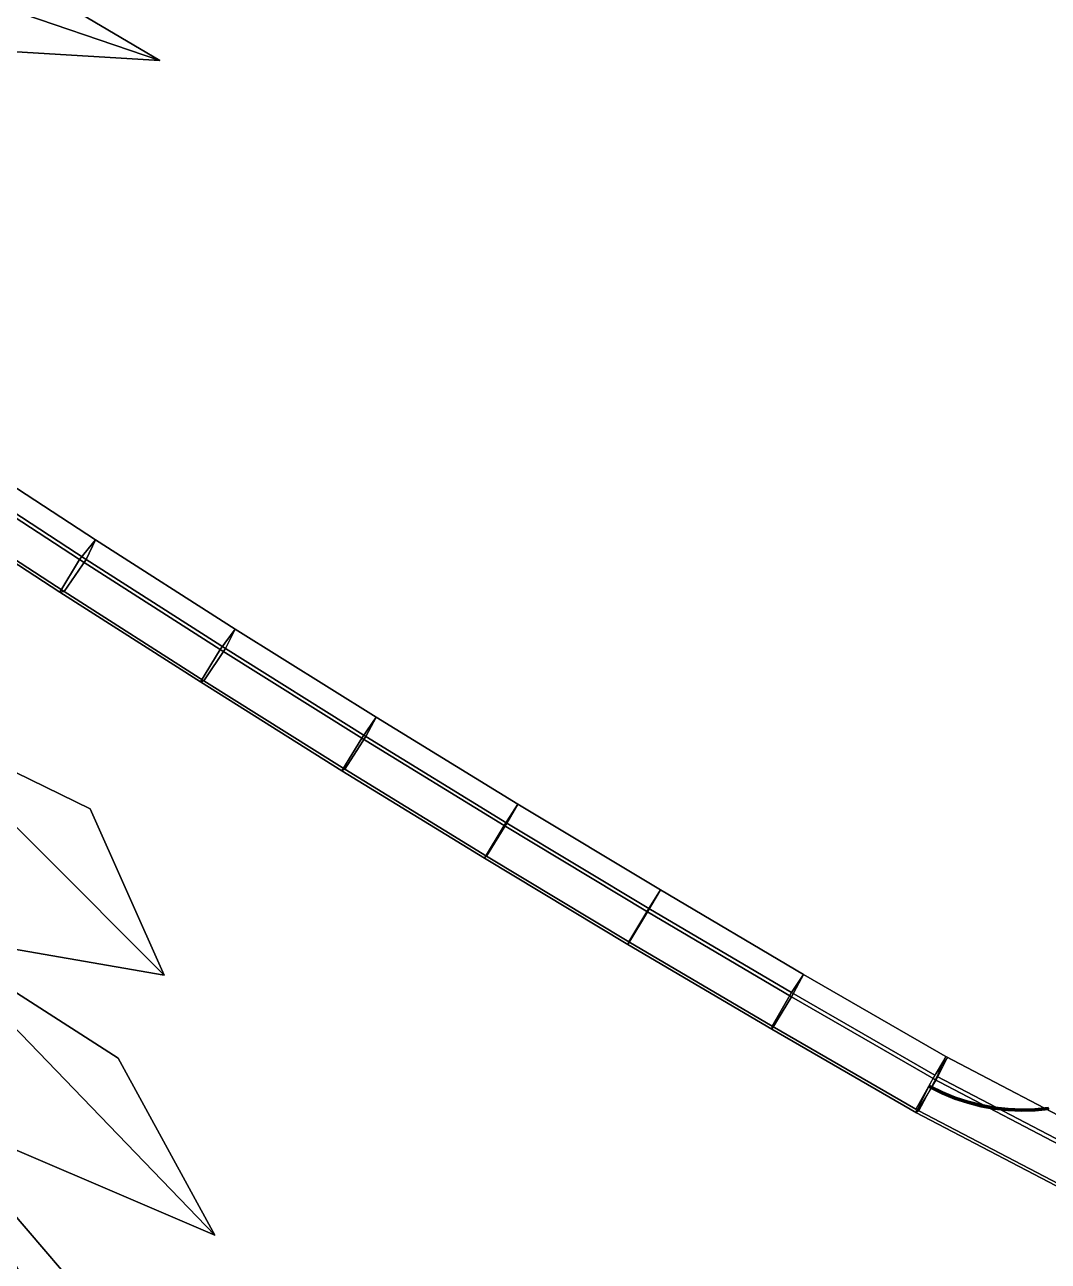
# Model space of a CAD drawing. Header units: metres. Extents: x -349 to 464, y -383 to 362.
# Drawn here: x 35.11 to 70.24, y -50.5 to -8.06 of the extents above; entities that cross this region are included whole.
import ezdxf

# ---------------------------------------------------------------- set-up
doc = ezdxf.new("R2010")
doc.units = ezdxf.units.M

msp = doc.modelspace()

# ---------------------------------------------------------------- linework, layer by layer
at = {"layer": 'Breeder_Leaf', "color": 3}
for points in [[(31.6452, -39.252, 239.1567), (39.9007, -40.6791, 238.3017), (31.1983, -31.9633, 233.2908)], [(31.6452, -39.252, 239.1567), (31.1983, -31.9633, 233.2908), (39.9007, -40.6791, 238.3017)], [(39.9007, -40.6791, 238.3017), (37.3605, -34.9694, 235.3934), (31.1983, -31.9633, 233.2908)], [(39.9007, -40.6791, 238.3017), (31.1983, -31.9633, 233.2908), (37.3605, -34.9694, 235.3934)], [(31.7205, -45.3611, 244.0478), (41.635, -49.5971, 245.1648), (31.6452, -39.252, 239.1567)], [(31.7205, -45.3611, 244.0478), (31.6452, -39.252, 239.1567), (41.635, -49.5971, 245.1648)], [(41.635, -49.5971, 245.1648), (38.3202, -43.5217, 241.4172), (31.6452, -39.252, 239.1567)], [(41.635, -49.5971, 245.1648), (31.6452, -39.252, 239.1567), (38.3202, -43.5217, 241.4172)], [(32.01617, -53.1483, 248.2997), (38.3218, -56.677, 247.3239), (31.7205, -45.3611, 244.0478)], [(32.01617, -53.1483, 248.2997), (31.7205, -45.3611, 244.0478), (38.3218, -56.677, 247.3239)], [(38.3218, -56.677, 247.3239), (37.515, -52.1222, 245.5625), (31.7205, -45.3611, 244.0478)], [(38.3218, -56.677, 247.3239), (31.7205, -45.3611, 244.0478), (37.515, -52.1222, 245.5625)]]:
    msp.add_3dface(points, dxfattribs=at)
at = {"layer": 'Breeder_Mrstm', "color": 3}
for points in [[(22.6172, -3.4479, 67.4899), (39.747, -9.2928, 81.3173), (26.4916, -1.4654, 78.1217)], [(22.6172, -3.4479, 67.4899), (26.4916, -1.4654, 78.1217), (39.747, -9.2928, 81.3173)], [(22.6172, -3.4479, 67.4899), (31.9833, -8.8177, 72.6305), (39.747, -9.2928, 81.3173)], [(22.6172, -3.4479, 67.4899), (39.747, -9.2928, 81.3173), (31.9833, -8.8177, 72.6305)]]:
    msp.add_3dface(points, dxfattribs=at)
at = {"layer": 'Breeder_Petiole', "color": 3}
for points in [[(32.1995, -23.2922, 223.5704), (36.9906, -26.4146, 223.0873), (37.5417, -25.7338, 224.1532), (32.7774, -22.629, 224.6331)], [(32.7774, -22.629, 224.6331), (37.5417, -25.7338, 224.1532), (37.2183, -26.4092, 225.3119), (32.4705, -23.3153, 225.7899)], [(31.5236, -24.4088, 224.0846), (36.3147, -27.5312, 223.6016), (36.9906, -26.4146, 223.0873), (32.1995, -23.2922, 223.5704)], [(32.4705, -23.3153, 225.7899), (37.2183, -26.4092, 225.3119), (36.4644, -27.5137, 224.9729), (31.7001, -24.4089, 225.4529)], [(31.7001, -24.4089, 225.4529), (36.4644, -27.5137, 224.9729), (36.3147, -27.5312, 223.6016), (31.5236, -24.4088, 224.0846)], [(36.9906, -26.4146, 223.0873), (41.8178, -29.4987, 222.7349), (42.3418, -28.8005, 223.8031), (37.5417, -25.7338, 224.1532)], [(37.5417, -25.7338, 224.1532), (42.3418, -28.8005, 223.8031), (42.0019, -29.4651, 224.9633), (37.2183, -26.4092, 225.3119)], [(36.3147, -27.5312, 223.6016), (41.142, -30.6154, 223.2492), (41.8178, -29.4987, 222.7349), (36.9906, -26.4146, 223.0873)], [(37.2183, -26.4092, 225.3119), (42.0019, -29.4651, 224.9633), (41.2645, -30.5803, 224.6229), (36.4644, -27.5137, 224.9729)], [(36.4644, -27.5137, 224.9729), (41.2645, -30.5803, 224.6229), (41.142, -30.6154, 223.2492), (36.3147, -27.5312, 223.6016)], [(41.8178, -29.4987, 222.7349), (46.6782, -32.5426, 222.5134), (47.175, -31.8272, 223.5832), (42.3418, -28.8005, 223.8031)], [(42.3418, -28.8005, 223.8031), (47.175, -31.8272, 223.5832), (46.8182, -32.4812, 224.7443), (42.0019, -29.4651, 224.9633)], [(41.142, -30.6154, 223.2492), (46.00238, -33.6593, 223.0277), (46.6782, -32.5426, 222.5134), (41.8178, -29.4987, 222.7349)], [(42.0019, -29.4651, 224.9633), (46.8182, -32.4812, 224.7443), (46.09771, -33.607, 224.403), (41.2645, -30.5803, 224.6229)], [(41.2645, -30.5803, 224.6229), (46.09771, -33.607, 224.403), (46.00238, -33.6593, 223.0277), (41.142, -30.6154, 223.2492)], [(46.6782, -32.5426, 222.5134), (51.5688, -35.5445, 222.4229), (52.03823, -34.8121, 223.4936), (47.175, -31.8272, 223.5832)], [(47.175, -31.8272, 223.5832), (52.03823, -34.8121, 223.4936), (51.6646, -35.4557, 224.6552), (46.8182, -32.4812, 224.7443)], [(46.00238, -33.6593, 223.0277), (50.893, -36.6612, 222.9371), (51.5688, -35.5445, 222.4229), (46.6782, -32.5426, 222.5134)], [(46.8182, -32.4812, 224.7443), (51.6646, -35.4557, 224.6552), (50.9609, -36.5919, 224.3133), (46.09771, -33.607, 224.403)], [(46.09771, -33.607, 224.403), (50.9609, -36.5919, 224.3133), (50.893, -36.6612, 222.9371), (46.00238, -33.6593, 223.0277)], [(51.5688, -35.5445, 222.4229), (56.4868, -38.5026, 222.4634), (56.9285, -37.7534, 223.5342), (52.03823, -34.8121, 223.4936)], [(52.03823, -34.8121, 223.4936), (56.9285, -37.7534, 223.5342), (56.538, -38.3867, 224.696), (51.6646, -35.4557, 224.6552)], [(50.893, -36.6612, 222.9371), (55.8109, -39.6192, 222.9777), (56.4868, -38.5026, 222.4634), (51.5688, -35.5445, 222.4229)], [(51.6646, -35.4557, 224.6552), (56.538, -38.3867, 224.696), (55.8512, -39.5332, 224.354), (50.9609, -36.5919, 224.3133)], [(50.9609, -36.5919, 224.3133), (55.8512, -39.5332, 224.354), (55.8109, -39.6192, 222.9777), (50.893, -36.6612, 222.9371)], [(56.4868, -38.5026, 222.4634), (61.429, -41.4151, 222.6349), (61.8431, -40.6493, 223.7052), (56.9285, -37.7534, 223.5342)], [(56.9285, -37.7534, 223.5342), (61.8431, -40.6493, 223.7052), (61.4355, -41.2725, 224.8665), (56.538, -38.3867, 224.696)], [(55.8109, -39.6192, 222.9777), (60.7532, -42.5317, 223.1492), (61.429, -41.4151, 222.6349), (56.4868, -38.5026, 222.4634)], [(56.538, -38.3867, 224.696), (61.4355, -41.2725, 224.8665), (60.7658, -42.4292, 224.5249), (55.8512, -39.5332, 224.354)], [(55.8512, -39.5332, 224.354), (60.7658, -42.4292, 224.5249), (60.7532, -42.5317, 223.1492), (55.8109, -39.6192, 222.9777)], [(61.429, -41.4151, 222.6349), (66.3927, -44.2801, 222.9374), (66.7788, -43.4981, 224.0063), (61.8431, -40.6493, 223.7052)], [(61.8431, -40.6493, 223.7052), (66.7788, -43.4981, 224.0063), (66.3541, -44.1113, 225.1668), (61.4355, -41.2725, 224.8665)], [(60.7532, -42.5317, 223.1492), (65.7168, -45.3968, 223.4517), (66.3927, -44.2801, 222.9374), (61.429, -41.4151, 222.6349)], [(61.4355, -41.2725, 224.8665), (66.3541, -44.1113, 225.1668), (65.7015, -45.278, 224.826), (60.7658, -42.4292, 224.5249)], [(60.7658, -42.4292, 224.5249), (65.7015, -45.278, 224.826), (65.7168, -45.3968, 223.4517), (60.7532, -42.5317, 223.1492)], [(66.285, -44.2245, 222.936), (71.3446, -46.8726, 222.6915), (71.7901, -46.1199, 223.7584), (66.7305, -43.4718, 224.0028)], [(66.7305, -43.4718, 224.0028), (71.7901, -46.1199, 223.7584), (71.4911, -46.7986, 224.9217), (66.4315, -44.1505, 225.1661)], [(65.7002, -45.3896, 223.4543), (70.7598, -48.0378, 223.2098), (71.3446, -46.8726, 222.6915), (66.285, -44.2245, 222.936)], [(66.4315, -44.1505, 225.1661), (71.4911, -46.7986, 224.9217), (70.858, -47.9771, 224.5846), (65.7984, -45.3289, 224.829)], [(66.1735, -44.5457, 224.0518), (66.5939, -44.7511, 224.0639), (66.6138, -44.7113, 224.0462), (66.1936, -44.5057, 224.0339)], [(66.1739, -44.5421, 224.0991), (66.5943, -44.7476, 224.1109), (66.5939, -44.7511, 224.0639), (66.1735, -44.5457, 224.0518)], [(66.1938, -44.5007, 224.1107), (66.6141, -44.7064, 224.1224), (66.5943, -44.7476, 224.1109), (66.1739, -44.5421, 224.0991)], [(66.1936, -44.5057, 224.0339), (66.6138, -44.7113, 224.0462), (66.6261, -44.6842, 224.0827), (66.2059, -44.4783, 224.0706)], [(66.2059, -44.4783, 224.0706), (66.6261, -44.6842, 224.0827), (66.6141, -44.7064, 224.1224), (66.1938, -44.5007, 224.1107)], [(66.5939, -44.7511, 224.0639), (67.02913, -44.9281, 224.0633), (67.04575, -44.8872, 224.0457), (66.6138, -44.7113, 224.0462)], [(66.5943, -44.7476, 224.1109), (67.03047, -44.9249, 224.11), (67.02913, -44.9281, 224.0633), (66.5939, -44.7511, 224.0639)], [(66.6141, -44.7064, 224.1224), (67.04758, -44.883, 224.1214), (67.03047, -44.9249, 224.11), (66.5943, -44.7476, 224.1109)], [(66.6138, -44.7113, 224.0462), (67.04575, -44.8872, 224.0457), (67.05696, -44.8597, 224.0819), (66.6261, -44.6842, 224.0827)], [(66.6261, -44.6842, 224.0827), (67.05696, -44.8597, 224.0819), (67.04758, -44.883, 224.1214), (66.6141, -44.7064, 224.1224)], [(67.02913, -44.9281, 224.0633), (67.4752, -45.0748, 224.05), (67.4884, -45.03302, 224.0326), (67.04575, -44.8872, 224.0457)], [(67.03047, -44.9249, 224.11), (67.4775, -45.07207, 224.0962), (67.4752, -45.0748, 224.05), (67.02913, -44.9281, 224.0633)], [(67.04758, -44.883, 224.1214), (67.4919, -45.02946, 224.1076), (67.4775, -45.07207, 224.0962), (67.03047, -44.9249, 224.11)], [(67.04575, -44.8872, 224.0457), (67.4884, -45.03302, 224.0326), (67.4986, -45.00547, 224.0685), (67.05696, -44.8597, 224.0819)], [(67.05696, -44.8597, 224.0819), (67.4986, -45.00547, 224.0685), (67.4919, -45.02946, 224.1076), (67.04758, -44.883, 224.1214)], [(65.7984, -45.3289, 224.829), (70.858, -47.9771, 224.5846), (70.7598, -48.0378, 223.2098), (65.7002, -45.3896, 223.4543)], [(67.4752, -45.0748, 224.05), (67.9297, -45.1904, 224.0239), (67.9396, -45.148, 224.0067), (67.4884, -45.03302, 224.0326)], [(67.4775, -45.07207, 224.0962), (67.933, -45.188, 224.0697), (67.9297, -45.1904, 224.0239), (67.4752, -45.0748, 224.05)], [(67.4919, -45.02946, 224.1076), (67.9446, -45.145, 224.0811), (67.933, -45.188, 224.0697), (67.4775, -45.07207, 224.0962)], [(67.4884, -45.03302, 224.0326), (67.9396, -45.148, 224.0067), (67.9487, -45.1204, 224.0424), (67.4986, -45.00547, 224.0685)], [(67.4986, -45.00547, 224.0685), (67.9487, -45.1204, 224.0424), (67.9446, -45.145, 224.0811), (67.4919, -45.02946, 224.1076)], [(67.9297, -45.1904, 224.0239), (68.3903, -45.2745, 223.9852), (68.3967, -45.2317, 223.9684), (67.9396, -45.148, 224.0067)], [(67.933, -45.188, 224.0697), (68.3945, -45.2723, 224.0306), (68.3903, -45.2745, 223.9852), (67.9297, -45.1904, 224.0239)], [(67.9446, -45.145, 224.0811), (68.4034, -45.229, 224.0421), (68.3945, -45.2723, 224.0306), (67.933, -45.188, 224.0697)], [(67.9396, -45.148, 224.0067), (68.3967, -45.2317, 223.9684), (68.4048, -45.204, 224.0039), (67.9487, -45.1204, 224.0424)], [(67.9487, -45.1204, 224.0424), (68.4048, -45.204, 224.0039), (68.4034, -45.229, 224.0421), (67.9446, -45.145, 224.0811)], [(68.3903, -45.2745, 223.9852), (68.8544, -45.3264, 223.9342), (68.8574, -45.2834, 223.9179), (68.3967, -45.2317, 223.9684)], [(68.3945, -45.2723, 224.0306), (68.8596, -45.3244, 223.9791), (68.8544, -45.3264, 223.9342), (68.3903, -45.2745, 223.9852)], [(68.4034, -45.229, 224.0421), (68.8657, -45.281, 223.9908), (68.8596, -45.3244, 223.9791), (68.3945, -45.2723, 224.0306)], [(68.3967, -45.2317, 223.9684), (68.8574, -45.2834, 223.9179), (68.8644, -45.2559, 223.9531), (68.4048, -45.204, 224.0039)], [(68.4048, -45.204, 224.0039), (68.8644, -45.2559, 223.9531), (68.8657, -45.281, 223.9908), (68.4034, -45.229, 224.0421)], [(68.8544, -45.3264, 223.9342), (69.3195, -45.346, 223.871), (69.3191, -45.3031, 223.8553), (68.8574, -45.2834, 223.9179)], [(68.8596, -45.3244, 223.9791), (69.3256, -45.344, 223.9155), (69.3195, -45.346, 223.871), (68.8544, -45.3264, 223.9342)], [(68.8574, -45.2834, 223.9179), (69.3191, -45.3031, 223.8553), (69.3251, -45.2756, 223.8904), (68.8644, -45.2559, 223.9531)], [(68.8657, -45.281, 223.9908), (69.3291, -45.3008, 223.9274), (69.3256, -45.344, 223.9155), (68.8596, -45.3244, 223.9791)], [(68.8644, -45.2559, 223.9531), (69.3251, -45.2756, 223.8904), (69.3291, -45.3008, 223.9274), (68.8657, -45.281, 223.9908)], [(69.3191, -45.3031, 223.8553), (69.7794, -45.2904, 223.781), (69.7843, -45.2632, 223.816), (69.3251, -45.2756, 223.8904)], [(69.3195, -45.346, 223.871), (69.783, -45.333, 223.7961), (69.7794, -45.2904, 223.781), (69.3191, -45.3031, 223.8553)], [(69.3256, -45.344, 223.9155), (69.7901, -45.3311, 223.8401), (69.783, -45.333, 223.7961), (69.3195, -45.346, 223.871)], [(69.3251, -45.2756, 223.8904), (69.7843, -45.2632, 223.816), (69.7909, -45.2882, 223.8523), (69.3291, -45.3008, 223.9274)], [(69.3291, -45.3008, 223.9274), (69.7909, -45.2882, 223.8523), (69.7901, -45.3311, 223.8401), (69.3256, -45.344, 223.9155)], [(69.7794, -45.2904, 223.781), (70.2356, -45.2455, 223.6952), (70.2395, -45.2184, 223.7303), (69.7843, -45.2632, 223.816)], [(69.783, -45.333, 223.7961), (70.2425, -45.2879, 223.7098), (70.2356, -45.2455, 223.6952), (69.7794, -45.2904, 223.781)], [(69.7901, -45.3311, 223.8401), (70.2506, -45.2859, 223.7536), (70.2425, -45.2879, 223.7098), (69.783, -45.333, 223.7961)], [(69.7843, -45.2632, 223.816), (70.2395, -45.2184, 223.7303), (70.2487, -45.2432, 223.7662), (69.7909, -45.2882, 223.8523)], [(69.7909, -45.2882, 223.8523), (70.2487, -45.2432, 223.7662), (70.2506, -45.2859, 223.7536), (69.7901, -45.3311, 223.8401)]]:
    msp.add_3dface(points, dxfattribs=at)

doc.saveas('drawing.dxf')
